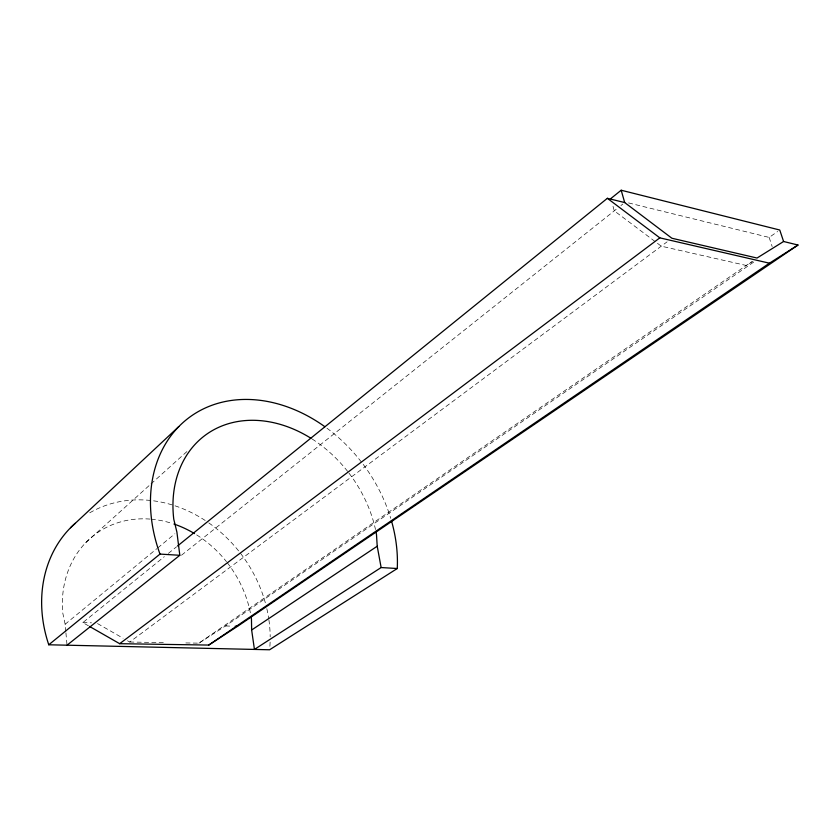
<?xml version="1.0" encoding="UTF-8"?>
<svg xmlns="http://www.w3.org/2000/svg" width="840" height="840" viewBox="0 0 840 840"><rect width="100%" height="100%" fill="white"/><g stroke="black" fill="none" stroke-linecap="round" stroke-linejoin="round"><path stroke-width="0.63" stroke-dasharray="4.2 3.15" d="M85.754 542.63L150.034 484.775M151.001 483.903L188.013 450.587M65.803 631.638L65.142 624.246L156.765 548.73M157.773 547.9L174.888 533.788M88.41 625.8L82.824 622.598L164.304 556.689M168.378 553.392L176.526 546.808M181.534 555.198L617.127 208.583M620.907 205.569L622.808 204.067M127.491 640.763L129.717 642.033L667.065 241.857M628.562 202.923L769.157 237.426L777.641 231.504M185.861 642.947L198.922 643.157L751.632 261.755M198.922 643.157L225.466 625.989L754.562 261.492M752.913 261.314L746.246 265.472L661.259 246.172L656.04 242.246M129.717 642.033L164.966 642.611M82.824 622.598L91.476 622.808M225.466 625.989L232.733 626.157M97.535 623.563L123.06 638.211M654.99 241.469L614.282 210.851L612.559 204.708M769.157 237.426L772.17 246.561M65.142 624.246L62.685 612.601A104.948 89.607 54.5 0 1 149.982 519.078M65.919 632.867L67.032 645.194M326.949 428.221A142.391 111.941 53.7 0 1 362.407 463.344M363.195 464.384A142.391 111.941 53.7 0 1 390.716 518.291M312.081 438.974A118.461 93.072 53.6 0 1 348.212 472.132M348.989 473.151A118.461 93.072 53.6 0 1 375.491 529.557M151.242 519.173A104.948 89.607 54.5 0 1 172.715 523.614M196.675 534.912A104.948 89.607 54.5 0 1 226.453 561.666M227.262 562.695A104.948 89.607 54.5 0 1 250.656 614.282M89.775 512.809A126.126 107.74 54.5 0 1 207.774 522.197M208.814 522.921A126.126 107.74 54.5 0 1 265.577 603.719M266.826 608.696A126.126 107.74 54.5 0 1 268.727 618.671M268.905 619.909A126.126 107.74 54.5 0 1 270.186 636.877M270.113 642.086A126.126 107.74 54.5 0 1 269.829 647.231"/><path stroke-width="1.26" d="M70.549 527.73L178.794 426.584M391.461 520.811A142.391 111.941 53.7 0 1 397.257 568.523L269.608 649.772L48.773 644.784L159.989 554.085A142.391 111.941 53.7 0 1 187.918 418.478A142.391 111.941 53.7 0 1 324.912 426.741M177.544 545.979L607.362 198.314L624.698 202.555L671.895 238.245L757.019 258.038L783.594 241.5L798 245.028L237.584 626.273L208.761 645.067L119.669 643.692L89.523 626.43M610.827 198.576L621.18 190.228L779.762 230.024L783.594 241.5M67.032 645.194L179.812 555.293L176.904 532.13L173.765 519.215A118.461 93.072 53.6 0 1 310.989 438.281M119.669 643.692L659.82 237.857L769.419 263.193L798 245.028M208.761 645.067L769.419 263.193M397.257 568.523L381.129 567.546L254.436 649.425L251.643 630L377.213 546.221L376.488 534.544A118.461 93.072 53.6 0 0 376.016 532.056M235.158 626.22L237.584 626.273M159.989 554.085L179.812 555.293M607.362 198.314L659.82 237.857M621.18 190.228L624.698 202.555M377.213 546.221L381.129 567.546M251.643 630L251.465 619.29A104.948 89.607 54.5 0 0 251.087 616.791M48.773 644.784A126.126 107.74 54.5 0 1 75.222 523.32M173.943 524.024A104.948 89.607 54.5 0 1 194.513 533.589"/></g></svg>
